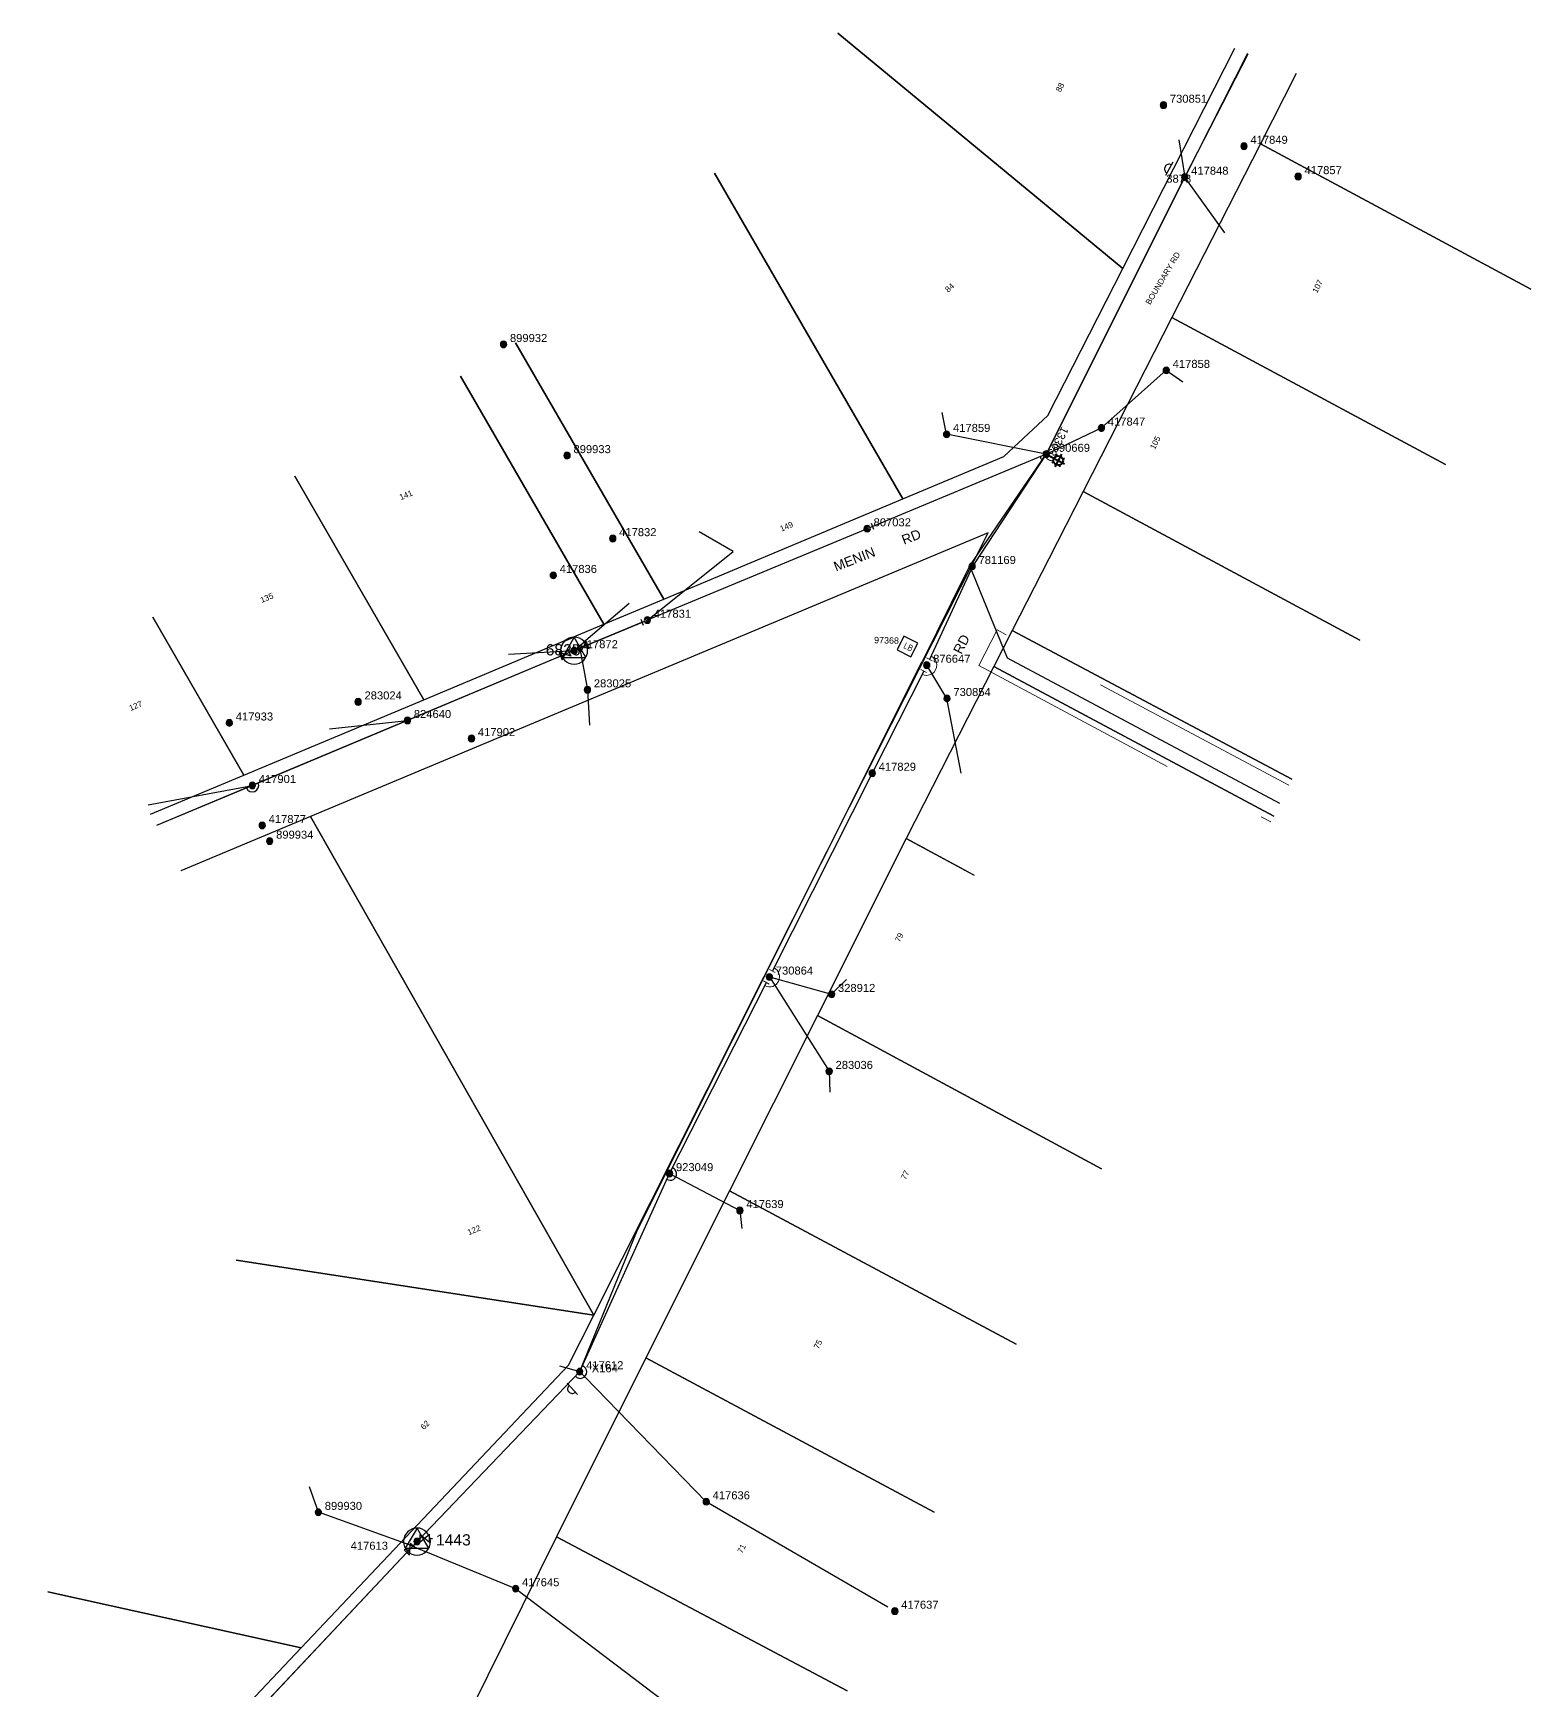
# Model space of a CAD drawing. Header units: metres. Extents: x 303507 to 304452, y 6274483 to 6275961.
# Drawn here: x 303575 to 304043, y 6275443 to 6275961 of the extents above; entities that cross this region are included whole.
import ezdxf
from ezdxf.enums import TextEntityAlignment as Align

# ---------------------------------------------------------------- set-up
doc = ezdxf.new("R2010")
doc.units = ezdxf.units.M
doc.header["$LTSCALE"] = 0.7
doc.linetypes.add('HIDDEN', pattern=[9.525, 6.35, -3.175])
doc.linetypes.add('HIDDEN2', pattern=[4.7625, 3.175, -1.5875])
doc.layers.get('0').update_dxf_attribs({"color": 6})
for name, color, linetype in [('_User_HV_Exist', 7, 'Continuous'), ('_User_LV_Exist', 7, 'Continuous'), ('Cadastre Land Parcels_SP_EXT', 4, 'Continuous'), ('Cadastre Roads_SP_EXT', 7, 'Continuous'), ('Equip_LV_EXT', 7, 'Continuous'), ('Equip_SP_HV_EXT', 7, 'Continuous'), ('Equip_SP_SL_EXT', 7, 'Continuous'), ('Mains_HV_New_A41', 2, 'Continuous'), ('Mains_LV_NEW_Hardwired', 2, 'Continuous'), ('Services_SP_EXT', 7, 'Continuous'), ('Sub_SP_TR_HV_LV_EXT', 7, 'Continuous'), ('SupportsOH_SP_TR_HV_LV_SL_EXT', 7, 'Continuous')]:
    doc.layers.add(name, color=color, linetype=linetype)
doc.layers.add('Cadastre Other Property_SP_EXT', color=9, linetype='HIDDEN', lineweight=5)
doc.layers.add('Features_HIDE', color=1, linetype='Continuous', plot=False)
doc.styles.add('iecARIAL', font='arial.ttf', dxfattribs={"height": 2})
doc.styles.add('POLE_LABEL', font='arial.ttf')
doc.styles.get("Standard").update_dxf_attribs({"font": 'arial.ttf'})
doc.linetypes.add('Cable V', pattern='A,8,-1,["V",Standard,S=2.5,R=0,X=0.35,Y=-1.25],-3.5', length=12.5)

# ---------------------------------------------------------------- blocks, each defined once
blk = doc.blocks.new('SUB_POLE_EXT')
blk.add_wipeout([(0, 4.22), (0.42, 4.2), (0.83, 4.14), (1.21, 4.05), (1.62, 3.9), (1.99, 3.72), (2.35, 3.51), (2.68, 3.26), (2.99, 2.99), (3.28, 2.66), (3.52, 2.34), (3.76, 1.92), (3.9, 1.62), (4.04, 1.23), (4.18, 0.63), (4.22, 0), (4.18, -0.61), (4.06, -1.15), (3.9, -1.62), (3.58, -2.24), (3.22, -2.73), (2.97, -3.01), (2.68, -3.26), (2.36, -3.5), (2, -3.72), (1.64, -3.89), (1.25, -4.03), (0.82, -4.14), (0.42, -4.2), (0, -4.22), (-0.41, -4.2), (-0.8, -4.15), (-1.21, -4.05), (-1.62, -3.9), (-1.99, -3.73), (-2.35, -3.51), (-2.68, -3.26), (-2.96, -3.02), (-3.23, -2.72), (-3.51, -2.35), (-3.71, -2.01), (-3.91, -1.6), (-4.05, -1.21), (-4.16, -0.76), (-4.22, -0.14), (-4.21, 0.39), (-4.14, 0.83), (-4.03, 1.27), (-3.9, 1.63), (-3.71, 2.02), (-3.5, 2.37), (-3.28, 2.67), (-2.99, 2.99), (-2.68, 3.27), (-2.33, 3.52), (-1.98, 3.73), (-1.63, 3.9), (-1.2, 4.05), (-0.78, 4.15), (-0.4, 4.21)])
blk.add_line((2.16, 0.48), (2.16, 0.48, 0))
blk.add_lwpolyline([(-4.22, 0, 1), (4.22, 0, 1)], format="xyb", close=True)
blk.add_lwpolyline([(2.14, 0.52), (0, 4.22), (-3.66, -2.11), (3.66, -2.11)], close=True)
for tag, height, flags, p in [('STREET_CODE', 0.2, 9, (1.5, 0)), ('ASSET_NUM', 3.5, 8, (2, 2)), ('CONSTRUCTED_VOLTAGE', 0.2, 9, (1.5, -0.2)), ('OPERATING_VOLTAGE', 0.2, 9, (1.5, -0.6)), ('OPERATED_BY', 0.2, 9, (1.5, -0.8)), ('ORIENTATION', 0.2, 9, (1.5, -1.2)), ('OWNED_BY', 0.2, 9, (1.5, -1.4)), ('SECONDARY_VOLTAGE', 0.2, 9, (1.5, -1.6)), ('STATE', 0.2, 9, (1.5, -1.8)), ('SUBSTATION_TYPE', 0.2, 9, (1.5, -2)), ('STREETNAME', 0.2, 9, (1.5, -2.8)), ('SUBURB', 0.2, 9, (1.5, -3)), ('Z', 0.2, 1, (1.5, -3.4)), ('NO_PHASES', 0.2, 9, (1.5, -0.4)), ('MAINTAINED_BY', 0.2, 9, (1.5, -1)), ('USAGE', 0.2, 9, (1.5, -2.2)), ('LEGEND', 0.2, 9, (1.5, -2.4)), ('LOCATION', 0.2, 9, (1.5, -2.6)), ('NOTES', 0.2, 9, (1.5, -3.2))]:
    blk.add_attdef(tag, text='', height=height, dxfattribs=dict(flags=flags)).set_placement(p, align=Align.MIDDLE_LEFT)
blk = doc.blocks.new('LV_OH_LINKS_DISTFUSE_EXT')
for p, q in [((0, 0), (0.96, 0)), ((3.84, 0), (4.8, 0))]:
    blk.add_line(p, q)
blk.add_lwpolyline([(3.84, -1.2), (3.84, 1.2), (0.96, -1.2), (0.96, 1.2)], close=True)
at = {"flags": 9}
for tag, p in [('ACTUAL_STATUS', (0, 0)), ('CONSTRUCTED_VOLTAGE', (0, -0.2)), ('OPERATING_VOLTAGE', (0, -0.6)), ('ORIENTATION', (0, -0.8)), ('OWNED_BY', (0, -1)), ('STATE', (0, -1.2)), ('SWITCH_TYPE', (0, -1.4)), ('NO_PHASES', (0, -0.4)), ('USAGE', (0, -1.6)), ('NOTES', (0, -1.8))]:
    blk.add_attdef(tag, text='', height=0.2, dxfattribs=at).set_placement(p, align=Align.MIDDLE_LEFT)
at = {"flags": 1}
blk.add_attdef('Z', (0, 0), '', height=0.2, dxfattribs=at)
blk = doc.blocks.new('SL_LANTERN_EXT')
at = {"lineweight": 40}
for p, q in [((-1.46, 5.68), (-1.06, 5.28)), ((0, 1.97), (0, 6.47)), ((1.46, 5.68), (1.06, 5.28)), ((-2.25, 4.22), (2.25, 4.22)), ((-1.46, 2.76), (-1.06, 3.16)), ((0, 0), (0, 2.72)), ((1.46, 2.76), (1.06, 3.16))]:
    blk.add_line(p, q, dxfattribs=at)
blk.add_circle((0, 4.22), 1.5, dxfattribs=at)
at = {"style": 'iecARIAL', "flags": 8}
blk.add_attdef('ASSET_NUM', (1.5, 1.5), '', height=2.5, dxfattribs=at)
for tag, p, height, flags in [('OPERATING_VOLTAGE', (0.98, -1.65), 0.2, 9), ('ORIENTATION', (0.98, -1.85), 0.2, 9), ('OWNED_BY', (0.98, -2.05), 0.2, 9), ('STATE', (0.98, -2.25), 0.2, 9), ('CONSTRUCTED_VOLTAGE', (0.98, -0.65), 0.2, 9), ('CONTROL_TYPE', (0.98, -0.85), 0.2, 9), ('LANTERN_PURPOSE', (0.98, -1.05), 0.2, 9), ('LANTERN_TYPE', (0.98, -1.25), 0.2, 9), ('NO_PHASES', (0.98, -1.45), 0.2, 9), ('USAGE', (0.98, -2.45), 0.2, 9), ('CEXIST', (0.98, -2.65), 0.2, 9), ('CNEW', (0.98, -2.85), 0.2, 9), ('CNUMBER', (0.98, -3.05), 0.2, 9), ('CREMOVE', (0.98, -3.25), 0.2, 9), ('CREPLACE', (0.98, -3.45), 0.2, 9), ('LKINGHEIGHT', (0.98, -3.65), 0.2, 9), ('LBRACKET', (0.98, -3.85), 0.2, 9), ('LBRACKETVOCAB', (0.98, -4.05), 0.2, 9), ('LCATEGORY', (0.98, -4.25), 0.2, 9), ('LCHARGE1', (0.98, -4.45), 0.2, 9), ('LCHARGE1PERCENT', (0.98, -4.65), 0.2, 9), ('LCHARGE2', (0.98, -4.85), 0.2, 9), ('LCHARGE2PERCENT', (0.98, -5.05), 0.2, 9), ('LCHARGE3', (0.98, -5.25), 0.2, 9), ('LNUMBER', (2.18, -3.25), 2.5, 8), ('STREETNAME', (0.98, -9.25), 0.2, 9), ('SUBURB', (0.98, -9.45), 0.2, 1), ('LCHARGE3PERCENT', (0.98, -5.45), 0.2, 9), ('LEXIST', (0.98, -5.65), 0.2, 9), ('LLAMP', (0.98, -5.85), 0.2, 9), ('LLAMPVOCAB', (0.98, -6.05), 0.2, 9), ('LMAST', (0.98, -6.25), 0.2, 9), ('LMASTVOCAB', (0.98, -6.45), 0.2, 9), ('LNEW', (0.98, -6.65), 0.2, 9), ('LANTNUMBER', (0.98, -6.85), 0.2, 9), ('LOUTREACH', (0.98, -7.25), 0.2, 9), ('LOUTREACHVOCAB', (0.98, -7.45), 0.2, 9), ('LRATECODE', (0.98, -7.65), 0.2, 9), ('LREMOVE', (0.98, -7.85), 0.2, 9), ('LREPLACE', (0.98, -8.05), 0.2, 9), ('LTYPE', (0.98, -8.25), 0.2, 9), ('LTYPEVOCAB', (0.98, -8.45), 0.2, 9), ('LEGEND', (0.98, -8.65), 0.2, 9), ('LOCATION', (0.98, -8.85), 0.2, 9), ('NOTES', (0.98, -9.05), 0.2, 9)]:
    blk.add_attdef(tag, p, '', height=height, dxfattribs=dict(flags=flags))
blk = doc.blocks.new('POLE_EXT')
blk.add_hatch(color=256).paths.add_polyline_path([(-1, 0, 1), (1, 0, 1)])
blk.add_lwpolyline([(-1, 0, 1), (1, 0, 1)], format="xyb", close=True)
for tag, height, flags, p in [('pNumber', 2.5, 8, (-17.84, 2.07)), ('OWNED_BY', 0.2, 9, (1.35, -0.4)), ('SPECIAL_USE', 0.2, 9, (1.35, -0.8)), ('STATE', 0.2, 9, (1.35, -1)), ('cLV', 0.2, 9, (1.35, -1.4)), ('hDepth', 0.2, 9, (1.35, -1.6)), ('hDia', 0.2, 9, (1.35, -1.8)), ('cHV', 0.2, 9, (1.35, -2)), ('cLinedev', 0.2, 9, (1.35, -3.4)), ('pExisting', 0.2, 9, (1.35, -3.8)), ('pFooting', 0.2, 9, (1.35, -4.4)), ('pNew', 0.2, 9, (1.35, -4.6)), ('pRelocate', 0.2, 9, (1.35, -5)), ('pRemove', 0.2, 9, (1.35, -5.2)), ('PARENT', 0.2, 9, (1.35, -0.6)), ('USAGE', 0.2, 9, (1.35, -1.2)), ('LBRACKET', 0.2, 9, (1.35, -2.2)), ('LExisting', 0.2, 9, (1.35, -2.4)), ('LANTNUMBER', 0.2, 9, (1.35, -2.6)), ('LOther', 0.2, 9, (1.35, -2.8)), ('LRemove', 0.2, 9, (1.35, -3)), ('LEGEND', 0.2, 9, (1.35, -3.2)), ('LOCATION', 0.2, 9, (1.35, -3.6)), ('PFNUMBER', 0.2, 9, (1.35, -4)), ('NEWPFNUMBER', 0.2, 9, (1.35, -4.2)), ('pReplace', 0.2, 9, (1.35, -5.4)), ('pStay', 0.2, 9, (1.35, -5.6)), ('pType', 0.2, 9, (1.35, -5.8)), ('cspan', 0.2, 9, (1.35, -6)), ('STREETNAME', 0.2, 9, (1.35, -6.2)), ('SUBURB', 0.2, 9, (1.35, -6.4)), ('OPERATED_BY', 0.2, 9, (1.36, -7.01)), ('NOTES', 0.2, 9, (1.35, -6.6)), ('MAINTAINED_BY', 0.2, 9, (1.36, -6.81))]:
    blk.add_attdef(tag, text='', height=height, dxfattribs=dict(flags=flags)).set_placement(p, align=Align.MIDDLE_LEFT)
at = {"style": 'POLE_LABEL', "flags": 9}
for tag, p in [('STRUCTURE_PLANT_NUMBER', (1.35, 0.03)), ('STREET_CODE', (1.35, -0.2))]:
    blk.add_attdef(tag, text='', height=0.2, dxfattribs=at).set_placement(p, align=Align.MIDDLE_LEFT)
at = {"flags": 1}
blk.add_attdef('Z', (1.35, -7.33), '', height=0.2, dxfattribs=at)
at = {"layer": 'Features_HIDE', "style": 'POLE_LABEL', "flags": 8}
blk.add_attdef('ASSET_NUM', text='', height=2.5, dxfattribs=at).set_placement((2, 2), align=Align.MIDDLE_LEFT)
blk = doc.blocks.new('HV_USL_CLOSED_EXT')
blk.add_line((2.4, 5.5), (-2.4, 5.5))
blk.add_lwpolyline([(1.44, 5.5, 0.414214), (0, 6.94, 0.414214), (-1.44, 5.5)], format="xyb")
for tag, height, flags, p in [('STREET_CODE', 0.2, 9, (1.5, 0)), ('ASSET_NUM', 2.5, 8, (2, 2)), ('ACTUAL_STATUS', 0.2, 9, (1.5, -0.2)), ('CONSTRUCTED_VOLTAGE', 0.2, 9, (1.5, -0.4)), ('OPERATING_VOLTAGE', 0.2, 9, (1.5, -0.8)), ('ORIENTATION', 0.2, 9, (1.5, -1)), ('OWNED_BY', 0.2, 9, (1.5, -1.2)), ('OPERATED_BY', 0.2, 9, (1.5, -1.4)), ('STATE', 0.2, 9, (1.5, -1.8)), ('SWITCH_TYPE', 0.2, 9, (1.5, -2)), ('STREETNAME', 0.2, 9, (1.5, -2.8)), ('SUBURB', 0.2, 9, (1.5, -3)), ('Z', 0.2, 1, (1.5, -3.6)), ('NO_PHASES', 0.2, 9, (1.5, -0.6)), ('MAINTAINED_BY', 0.2, 9, (1.5, -1.6)), ('USAGE', 0.2, 9, (1.5, -2.2)), ('LEGEND', 0.2, 9, (1.5, -2.4)), ('LOCATION', 0.2, 9, (1.5, -2.6)), ('NOTES', 0.2, 9, (1.5, -3.2)), ('LABEL_ALIGNMENT', 0.2, 9, (1.5, -3.4))]:
    blk.add_attdef(tag, text='', height=height, dxfattribs=dict(flags=flags)).set_placement(p, align=Align.MIDDLE_LEFT)
blk = doc.blocks.new('*U164')
blk.add_lwpolyline([(-8.61, -2.25), (-3.81, -2.25), (-3.81, 2.55), (-8.61, 2.55)], close=True)
at = {"insert": (-7.31, 1.14), "char_height": 2, "width": 2.9628, "attachment_point": 1}
blk.add_mtext('{\\Fisocp|c0;LB}', dxfattribs=at)
for tag, height, flags, p in [('STREET_CODE', 0.2, 9, (1.5, 0)), ('ASSET_NUM', 2.5, 8, (2, 2)), ('ACTUAL_STATUS', 0.2, 9, (1.5, -0.2)), ('CONSTRUCTED_VOLTAGE', 0.2, 9, (1.5, -0.4)), ('OPERATING_VOLTAGE', 0.2, 9, (1.5, -0.8)), ('ORIENTATION', 0.2, 9, (1.5, -1)), ('OWNED_BY', 0.2, 9, (1.5, -1.2)), ('OPERATED_BY', 0.2, 9, (1.5, -1.4)), ('STATE', 0.2, 9, (1.5, -1.8)), ('SWITCH_TYPE', 0.2, 9, (1.5, -2)), ('STREETNAME', 0.2, 9, (1.5, -2.8)), ('SUBURB', 0.2, 9, (1.5, -3)), ('Z', 0.2, 1, (1.5, -3.6)), ('NO_PHASES', 0.2, 9, (1.5, -0.6)), ('MAINTAINED_BY', 0.2, 9, (1.5, -1.6)), ('USAGE', 0.2, 9, (1.5, -2.2)), ('LEGEND', 0.2, 9, (1.5, -2.4)), ('LOCATION', 0.2, 9, (1.5, -2.6)), ('NOTES', 0.2, 9, (1.5, -3.2)), ('LABEL_ALIGNMENT', 0.2, 9, (1.5, -3.4))]:
    blk.add_attdef(tag, text='', height=height, dxfattribs=dict(flags=flags)).set_placement(p, align=Align.MIDDLE_LEFT)
blk = doc.blocks.new('End Shackle_EXT')
blk.add_wipeout([(0, 0.25), (1.81, 0.25), (1.82, -0.25), (0, -0.25)])
blk.add_line((1.81, -1), (1.81, 1))
at = {"flags": 1}
blk.add_attdef('Z', (0, 0), '', height=0.2, dxfattribs=at)
at = {"flags": 9}
for tag, p in [('CONNECTOR_TYPE', (0, 0)), ('CONSTRUCTED_VOLTAGE', (0, -0.2)), ('OPERATING_VOLTAGE', (0, -0.6)), ('ORIENTATION', (0, -0.8)), ('OWNED_BY', (0, -1)), ('STATE', (0, -1.2)), ('NO_PHASES', (0, -0.4)), ('USAGE', (0, -1.4)), ('NOTES', (0, -1.6))]:
    blk.add_attdef(tag, text='', height=0.2, dxfattribs=at).set_placement(p, align=Align.MIDDLE_LEFT)

msp = doc.modelspace()

# ---------------------------------------------------------------- linework, layer by layer
at = {"layer": '_User_HV_Exist', "flags": 128}
for points in [[(303934.68, 6275916.16), (303954.48, 6275954.7)], [(303891.43, 6275829.59), (303934.68, 6275916.16)], [(303867.53, 6275794.72), (303891.43, 6275829.59)], [(303852.89, 6275765.02), (303866.35, 6275792.27), (303867.53, 6275794.72)], [(303879.35, 6275765.9), (303867.53, 6275794.72)], [(303964.41, 6275720.5), (303879.35, 6275765.9)], [(303747.49, 6275541.31), (303745.73, 6275543.02)], [(303841.97, 6275469.46), (303785.24, 6275502.38), (303747.49, 6275541.31)]]:
    msp.add_lwpolyline(points, dxfattribs=at)
at = {"layer": '_User_LV_Exist'}
for points in [[(303954.32, 6275954.77), (303934.68, 6275916.16)], [(303934.68, 6275916.16), (303891.43, 6275829.59)], [(303891.43, 6275829.59), (303868.53, 6275794.76), (303854.94, 6275765.51)], [(303691.94, 6275746.43), (303643.51, 6275726.13)], [(303643.51, 6275726.13), (303613.56, 6275713.58)], [(303773.79, 6275604.89), (303804.08, 6275664.53)], [(303745.73, 6275543.02), (303773.79, 6275604.89)]]:
    msp.add_lwpolyline(points, dxfattribs=at)
for points in [[(303889.59, 6275828.82, 0.480719), (303890.31, 6275827.93)], [(303641.65, 6275725.35, 0.999983), (303645.36, 6275726.91)], [(303772.89, 6275603.12, 1.129209), (303774.69, 6275606.66)], [(303744.4, 6275541.62, 1.293937), (303746.63, 6275544.79)]]:
    msp.add_lwpolyline(points, format="xyb", dxfattribs=at)
at = {"layer": 'Cadastre Land Parcels_SP_EXT'}
for p, q in [((303826.36, 6275961.11), (303915.32, 6275887.63)), ((303915.32, 6275887.63), (303826.36, 6275961.11)), ((303915.32, 6275887.63), (303950.32, 6275956.43)), ((303969.5, 6275948.46), (303958.32, 6275926.54)), ((303958.32, 6275926.54), (303930.65, 6275872.3)), ((303958.32, 6275926.54), (304042.75, 6275881.1)), ((304042.75, 6275881.1), (303958.32, 6275926.54)), ((303846.64, 6275815.68), (303787.82, 6275917.34)), ((303787.82, 6275917.34), (303846.64, 6275815.68)), ((303891.94, 6275841.64), (303915.32, 6275887.63)), ((303930.65, 6275872.3), (303902.95, 6275817.99)), ((304016.06, 6275826.38), (303930.65, 6275872.3)), ((303930.65, 6275872.3), (304016.06, 6275826.38)), ((303725.69, 6275864.39), (303771.96, 6275784.34)), ((303771.96, 6275784.34), (303725.69, 6275864.39)), ((303753.3, 6275776.45), (303708.47, 6275853.98)), ((303708.47, 6275853.98), (303753.3, 6275776.45)), ((303878.16, 6275828.91), (303891.94, 6275841.64)), ((303846.64, 6275815.68), (303878.16, 6275828.91)), ((303656.74, 6275822.69), (303697.1, 6275752.9)), ((303697.1, 6275752.9), (303656.74, 6275822.69)), ((303902.95, 6275817.99), (303892.22, 6275796.91)), ((303989.31, 6275771.54), (303902.95, 6275817.99)), ((303902.95, 6275817.99), (303989.31, 6275771.54)), ((303771.96, 6275784.34), (303846.64, 6275815.68)), ((303830.02, 6275719.47), (303873.33, 6275805.01)), ((303873.33, 6275805.01), (303873.33, 6275805.01)), ((303892.22, 6275796.91), (303880.77, 6275774.51)), ((303753.3, 6275776.45), (303771.96, 6275784.34)), ((303612.39, 6275778.64), (303640.89, 6275729.35)), ((303640.89, 6275729.35), (303612.39, 6275778.64)), ((303880.77, 6275774.51), (303875.07, 6275763.32)), ((303968.09, 6275728.04), (303880.77, 6275774.51)), ((303880.77, 6275774.51), (303968.09, 6275728.04)), ((303875.07, 6275763.32), (303847.69, 6275709.56)), ((303875.07, 6275763.32), (303962.49, 6275716.55)), ((303962.49, 6275716.55), (303875.07, 6275763.32)), ((303640.89, 6275729.35), (303697.1, 6275752.9)), ((303611.67, 6275717.1), (303640.89, 6275729.35)), ((303750.12, 6275560.68), (303830.02, 6275719.47)), ((303661.71, 6275716.39), (303621.16, 6275699.41)), ((303750.12, 6275560.68), (303661.71, 6275716.39)), ((303661.71, 6275716.39), (303750.12, 6275560.68)), ((303847.69, 6275709.56), (303819.96, 6275654.25)), ((303847.69, 6275709.56), (303868.88, 6275698.1)), ((303867.18, 6275699.01), (303847.69, 6275709.56)), ((303819.96, 6275654.25), (303792.53, 6275599.51)), ((303908.73, 6275606.35), (303819.96, 6275654.25)), ((303819.96, 6275654.25), (303908.73, 6275606.35)), ((303792.53, 6275599.51), (303766.4, 6275547.37)), ((303792.53, 6275599.51), (303882.03, 6275551.6)), ((303882.03, 6275551.6), (303792.53, 6275599.51)), ((303638.45, 6275577.86), (303750.12, 6275560.68)), ((303750.12, 6275560.68), (303638.45, 6275577.86)), ((303742.27, 6275545.07), (303750.12, 6275560.68)), ((303766.4, 6275547.37), (303738.52, 6275491.37)), ((303766.4, 6275547.37), (303856.45, 6275499.15)), ((303856.45, 6275499.15), (303766.4, 6275547.37)), ((303829.22, 6275443.34), (303738.52, 6275491.37)), ((303738.52, 6275491.37), (303829.22, 6275443.34)), ((303579.61, 6275474.27), (303658.73, 6275456.72)), ((303658.73, 6275456.72), (303579.61, 6275474.27)), ((303580.41, 6275373.9), (303658.73, 6275456.72))]:
    msp.add_line(p, q, dxfattribs=at)
at = {"layer": 'Cadastre Other Property_SP_EXT', "linetype": 'HIDDEN2', "ltscale": 30}
msp.add_lwpolyline([(303967.2, 6275726.22), (303876.1, 6275774.71), (303870.38, 6275763.54), (303961.6, 6275714.73)], dxfattribs=at)
at = {"layer": 'Mains_HV_New_A41', "linetype": 'Cable V', "ltscale": 1.5}
msp.add_lwpolyline([(303853.17, 6275761.85), (303837.1, 6275729.96), (303805.91, 6275668.16)], dxfattribs=at)
at = {"layer": 'Mains_LV_NEW_Hardwired', "color": 2, "linetype": 'Continuous', "lineweight": 0, "ltscale": 0.5}
for p, q in [((303854.06, 6275765.99), (303855.81, 6275765.03)), ((303853.99, 6275761.4), (303852.23, 6275762.36)), ((303804.98, 6275668.67), (303806.73, 6275667.71)), ((303804.91, 6275664.08), (303803.15, 6275665.04))]:
    msp.add_line(p, q, dxfattribs=at)
for points in [[(303852.57, 6275760.85, 1.009556), (303855.45, 6275766.52)], [(303803.6, 6275663.48, 0.991036), (303806.37, 6275669.2)]]:
    msp.add_lwpolyline(points, format="xyb", dxfattribs=at)
at = {"layer": 'Services_SP_EXT'}
for p, q in [((303932.87, 6275927.77), (303934.68, 6275916.16)), ((303947.2, 6275898.72), (303934.68, 6275916.16)), ((303908.66, 6275837.79), (303928.91, 6275855.8)), ((303928.91, 6275855.8), (303934.11, 6275852.18)), ((303860.31, 6275835.8), (303858.95, 6275842.6)), ((303891.43, 6275829.59), (303860.31, 6275835.8)), ((303891.43, 6275829.59), (303908.66, 6275837.79)), ((303793.65, 6275799.19), (303783.03, 6275805.39)), ((303766.86, 6275777.76), (303793.65, 6275799.19)), ((303860.43, 6275753.31), (303854.1, 6275763.7)), ((303748.15, 6275756.01), (303748.8, 6275744.94)), ((303864.89, 6275729.99), (303860.43, 6275753.31)), ((303667.61, 6275743.82), (303691.94, 6275746.43)), ((303611.02, 6275720.08), (303643.51, 6275726.13)), ((303804.97, 6275666.29), (303823.64, 6275636.82)), ((303804.97, 6275666.29), (303824.39, 6275660.87)), ((303824.39, 6275660.87), (303829.03, 6275665.55)), ((303823.64, 6275636.82), (303823.82, 6275630.32)), ((303773.79, 6275604.89), (303795.76, 6275593.36)), ((303795.76, 6275593.36), (303796.37, 6275587.74)), ((303739.41, 6275544.78), (303745.73, 6275543.02)), ((303664.12, 6275499.08), (303661.39, 6275507)), ((303725.67, 6275475.24), (303772.25, 6275439.97))]:
    msp.add_line(p, q, dxfattribs=at)

# ---------------------------------------------------------------- block references
at = {"layer": 'Equip_SP_HV_EXT'}
ref = msp.add_blockref('HV_USL_CLOSED_EXT', (303934.68, 6275916.16), dxfattribs=dict(at, rotation=62.24204221168176))
ref.add_attrib('ASSET_NUM', '3878', dxfattribs={"layer": '0', "height": 2.5}).set_placement((303936.68, 6275916.91), align=Align.TOP_RIGHT)
ref = msp.add_blockref('*U164', (303853.57, 6275766.63), dxfattribs=dict(at, rotation=333.548731893974))
ref.add_attrib('ASSET_NUM', '97368', dxfattribs={"layer": '0', "height": 2, "rotation": 358.5419}).set_placement((303845.43, 6275771.35), align=Align.MIDDLE_RIGHT)
ref = msp.add_blockref('HV_USL_CLOSED_EXT', (303747.49, 6275541.31), dxfattribs=dict(at, rotation=131.8882219273464))
ref.add_attrib('ASSET_NUM', 'X164', dxfattribs={"layer": '0', "height": 2.5}).set_placement((303749.49, 6275542.06), align=Align.BOTTOM_LEFT)
at = {"layer": 'Equip_SP_SL_EXT'}
ref = msp.add_blockref('SL_LANTERN_EXT', (303891.43, 6275829.59), dxfattribs=dict(at, rotation=242.2885223563773))
ref.add_attrib('ASSET_NUM', '133030', dxfattribs={"layer": 'Features_HIDE', "height": 2.5, "rotation": 242.3098, "style": 'iecARIAL'}).set_placement((303892.06, 6275827.56), align=Align.MIDDLE_RIGHT)
at = {"layer": 'Sub_SP_TR_HV_LV_EXT'}
ref = msp.add_blockref('SUB_POLE_EXT', (303743.99, 6275768.24), dxfattribs=at)
ref.add_attrib('ASSET_NUM', '6825', dxfattribs={"layer": '0', "height": 3.5}).set_placement((303745.99, 6275768.49), align=Align.MIDDLE_RIGHT)
ref = msp.add_blockref('SUB_POLE_EXT', (303694.94, 6275489.93), dxfattribs=at)
ref.add_attrib('ASSET_NUM', '1443', dxfattribs={"layer": '0', "height": 3.5}).set_placement((303711.72, 6275487.66), align=Align.BOTTOM_RIGHT)
at = {"layer": 'SupportsOH_SP_TR_HV_LV_SL_EXT'}
ref = msp.add_blockref('POLE_EXT', (303928.03, 6275938.63), dxfattribs=at)
ref.add_attrib('ASSET_NUM', '730851', dxfattribs={"layer": 'Features_HIDE', "height": 2.5, "style": 'POLE_LABEL'}).set_placement((303930.03, 6275940.63), align=Align.MIDDLE_LEFT)
ref = msp.add_blockref('POLE_EXT', (303953.19, 6275925.81), dxfattribs=at)
ref.add_attrib('ASSET_NUM', '417849', dxfattribs={"layer": 'Features_HIDE', "height": 2.5, "style": 'POLE_LABEL'}).set_placement((303955.19, 6275927.81), align=Align.MIDDLE_LEFT)
ref = msp.add_blockref('POLE_EXT', (303934.68, 6275916.16), dxfattribs=at)
ref.add_attrib('ASSET_NUM', '417848', dxfattribs={"layer": 'Features_HIDE', "height": 2.5, "style": 'POLE_LABEL'}).set_placement((303936.68, 6275918.16), align=Align.MIDDLE_LEFT)
ref = msp.add_blockref('POLE_EXT', (303970.08, 6275916.32), dxfattribs=dict(at, rotation=359.961784555146))
ref.add_attrib('ASSET_NUM', '417857', dxfattribs={"layer": 'Features_HIDE', "height": 2.5, "rotation": 359.9618, "style": 'POLE_LABEL'}).set_placement((303972.08, 6275918.32), align=Align.MIDDLE_LEFT)
ref = msp.add_blockref('POLE_EXT', (303721.95, 6275863.89), dxfattribs=at)
ref.add_attrib('ASSET_NUM', '899932', dxfattribs={"layer": 'Features_HIDE', "height": 2.5, "style": 'POLE_LABEL'}).set_placement((303723.95, 6275865.89), align=Align.MIDDLE_LEFT)
ref = msp.add_blockref('POLE_EXT', (303928.91, 6275855.8), dxfattribs=at)
ref.add_attrib('ASSET_NUM', '417858', dxfattribs={"layer": 'Features_HIDE', "height": 2.5, "style": 'POLE_LABEL'}).set_placement((303930.91, 6275857.8), align=Align.MIDDLE_LEFT)
ref = msp.add_blockref('POLE_EXT', (303860.31, 6275835.8), dxfattribs=at)
ref.add_attrib('ASSET_NUM', '417859', dxfattribs={"layer": 'Features_HIDE', "height": 2.5, "style": 'POLE_LABEL'}).set_placement((303862.31, 6275837.8), align=Align.MIDDLE_LEFT)
ref = msp.add_blockref('POLE_EXT', (303908.66, 6275837.79), dxfattribs=dict(at, rotation=0.003101332771308308))
ref.add_attrib('ASSET_NUM', '417847', dxfattribs={"layer": 'Features_HIDE', "height": 2.5, "rotation": 0.0031, "style": 'POLE_LABEL'}).set_placement((303910.66, 6275839.79), align=Align.MIDDLE_LEFT)
ref = msp.add_blockref('POLE_EXT', (303891.43, 6275829.59), dxfattribs=at)
ref.add_attrib('ASSET_NUM', '890669', dxfattribs={"layer": 'Features_HIDE', "height": 2.5, "style": 'POLE_LABEL'}).set_placement((303893.43, 6275831.59), align=Align.MIDDLE_LEFT)
ref = msp.add_blockref('POLE_EXT', (303741.79, 6275829.17), dxfattribs=at)
ref.add_attrib('ASSET_NUM', '899933', dxfattribs={"layer": 'Features_HIDE', "height": 2.5, "style": 'POLE_LABEL'}).set_placement((303743.79, 6275831.17), align=Align.MIDDLE_LEFT)
ref = msp.add_blockref('POLE_EXT', (303835.51, 6275806.32), dxfattribs=at)
ref.add_attrib('ASSET_NUM', '807032', dxfattribs={"layer": 'Features_HIDE', "height": 2.5, "style": 'POLE_LABEL'}).set_placement((303837.51, 6275808.32), align=Align.MIDDLE_LEFT)
ref = msp.add_blockref('POLE_EXT', (303756.06, 6275803.24), dxfattribs=at)
ref.add_attrib('ASSET_NUM', '417832', dxfattribs={"layer": 'Features_HIDE', "height": 2.5, "style": 'POLE_LABEL'}).set_placement((303758.06, 6275805.24), align=Align.MIDDLE_LEFT)
ref = msp.add_blockref('POLE_EXT', (303868.28, 6275794.55), dxfattribs=at)
ref.add_attrib('ASSET_NUM', '781169', dxfattribs={"layer": 'Features_HIDE', "height": 2.5, "style": 'POLE_LABEL'}).set_placement((303870.28, 6275796.55), align=Align.MIDDLE_LEFT)
ref = msp.add_blockref('POLE_EXT', (303737.48, 6275791.75), dxfattribs=at)
ref.add_attrib('ASSET_NUM', '417836', dxfattribs={"layer": 'Features_HIDE', "height": 2.5, "style": 'POLE_LABEL'}).set_placement((303739.48, 6275793.75), align=Align.MIDDLE_LEFT)
ref = msp.add_blockref('POLE_EXT', (303766.86, 6275777.76), dxfattribs=at)
ref.add_attrib('ASSET_NUM', '417831', dxfattribs={"layer": 'Features_HIDE', "height": 2.5, "style": 'POLE_LABEL'}).set_placement((303768.86, 6275779.76), align=Align.MIDDLE_LEFT)
ref = msp.add_blockref('POLE_EXT', (303854.1, 6275763.7), dxfattribs=at)
ref.add_attrib('ASSET_NUM', '876647', dxfattribs={"layer": 'Features_HIDE', "height": 2.5, "style": 'POLE_LABEL'}).set_placement((303856.1, 6275765.7), align=Align.MIDDLE_LEFT)
ref = msp.add_blockref('POLE_EXT', (303676.53, 6275752.24), dxfattribs=at)
ref.add_attrib('ASSET_NUM', '283024', dxfattribs={"layer": 'Features_HIDE', "height": 2.5, "style": 'POLE_LABEL'}).set_placement((303678.53, 6275754.24), align=Align.MIDDLE_LEFT)
ref = msp.add_blockref('POLE_EXT', (303748.15, 6275756.01), dxfattribs=at)
ref.add_attrib('ASSET_NUM', '283025', dxfattribs={"layer": 'Features_HIDE', "height": 2.5, "style": 'POLE_LABEL'}).set_placement((303750.15, 6275758.01), align=Align.MIDDLE_LEFT)
ref = msp.add_blockref('POLE_EXT', (303860.43, 6275753.31), dxfattribs=dict(at, rotation=0.003801427161874925))
ref.add_attrib('ASSET_NUM', '730854', dxfattribs={"layer": 'Features_HIDE', "height": 2.5, "rotation": 0.0038, "style": 'POLE_LABEL'}).set_placement((303862.43, 6275755.31), align=Align.MIDDLE_LEFT)
ref = msp.add_blockref('POLE_EXT', (303636.33, 6275745.66), dxfattribs=dict(at, rotation=359.9693879444538))
ref.add_attrib('ASSET_NUM', '417933', dxfattribs={"layer": 'Features_HIDE', "height": 2.5, "rotation": 359.9694, "style": 'POLE_LABEL'}).set_placement((303638.34, 6275747.66), align=Align.MIDDLE_LEFT)
ref = msp.add_blockref('POLE_EXT', (303691.94, 6275746.43), dxfattribs=at)
ref.add_attrib('ASSET_NUM', '824640', dxfattribs={"layer": 'Features_HIDE', "height": 2.5, "style": 'POLE_LABEL'}).set_placement((303693.94, 6275748.43), align=Align.MIDDLE_LEFT)
ref = msp.add_blockref('POLE_EXT', (303711.94, 6275740.79), dxfattribs=at)
ref.add_attrib('ASSET_NUM', '417902', dxfattribs={"layer": 'Features_HIDE', "height": 2.5, "style": 'POLE_LABEL'}).set_placement((303713.94, 6275742.79), align=Align.MIDDLE_LEFT)
ref = msp.add_blockref('POLE_EXT', (303643.51, 6275726.13), dxfattribs=at)
ref.add_attrib('ASSET_NUM', '417901', dxfattribs={"layer": 'Features_HIDE', "height": 2.5, "style": 'POLE_LABEL'}).set_placement((303645.51, 6275728.13), align=Align.MIDDLE_LEFT)
ref = msp.add_blockref('POLE_EXT', (303837.1, 6275729.96), dxfattribs=at)
ref.add_attrib('ASSET_NUM', '417829', dxfattribs={"layer": 'Features_HIDE', "height": 2.5, "style": 'POLE_LABEL'}).set_placement((303839.1, 6275731.96), align=Align.MIDDLE_LEFT)
ref = msp.add_blockref('POLE_EXT', (303646.59, 6275713.64), dxfattribs=at)
ref.add_attrib('ASSET_NUM', '417877', dxfattribs={"layer": 'Features_HIDE', "height": 2.5, "style": 'POLE_LABEL'}).set_placement((303648.59, 6275715.64), align=Align.MIDDLE_LEFT)
ref = msp.add_blockref('POLE_EXT', (303648.93, 6275708.74), dxfattribs=at)
ref.add_attrib('ASSET_NUM', '899934', dxfattribs={"layer": 'Features_HIDE', "height": 2.5, "style": 'POLE_LABEL'}).set_placement((303650.93, 6275710.74), align=Align.MIDDLE_LEFT)
ref = msp.add_blockref('POLE_EXT', (303804.97, 6275666.29), dxfattribs=at)
ref.add_attrib('ASSET_NUM', '730864', dxfattribs={"layer": 'Features_HIDE', "height": 2.5, "style": 'POLE_LABEL'}).set_placement((303806.97, 6275668.29), align=Align.MIDDLE_LEFT)
ref = msp.add_blockref('POLE_EXT', (303824.39, 6275660.87), dxfattribs=at)
ref.add_attrib('ASSET_NUM', '328912', dxfattribs={"layer": 'Features_HIDE', "height": 2.5, "style": 'POLE_LABEL'}).set_placement((303826.39, 6275662.87), align=Align.MIDDLE_LEFT)
ref = msp.add_blockref('POLE_EXT', (303823.64, 6275636.82), dxfattribs=at)
ref.add_attrib('ASSET_NUM', '283036', dxfattribs={"layer": 'Features_HIDE', "height": 2.5, "style": 'POLE_LABEL'}).set_placement((303825.64, 6275638.82), align=Align.MIDDLE_LEFT)
ref = msp.add_blockref('POLE_EXT', (303773.79, 6275604.89), dxfattribs=at)
ref.add_attrib('ASSET_NUM', '923049', dxfattribs={"layer": 'Features_HIDE', "height": 2.5, "style": 'POLE_LABEL'}).set_placement((303775.79, 6275606.89), align=Align.MIDDLE_LEFT)
ref = msp.add_blockref('POLE_EXT', (303795.76, 6275593.36), dxfattribs=at)
ref.add_attrib('ASSET_NUM', '417639', dxfattribs={"layer": 'Features_HIDE', "height": 2.5, "style": 'POLE_LABEL'}).set_placement((303797.76, 6275595.36), align=Align.MIDDLE_LEFT)
ref = msp.add_blockref('POLE_EXT', (303745.73, 6275543.02), dxfattribs=at)
ref.add_attrib('ASSET_NUM', '417612', dxfattribs={"layer": 'Features_HIDE', "height": 2.5, "style": 'POLE_LABEL'}).set_placement((303747.73, 6275545.02), align=Align.MIDDLE_LEFT)
ref = msp.add_blockref('POLE_EXT', (303664.12, 6275499.08), dxfattribs=at)
ref.add_attrib('ASSET_NUM', '899930', dxfattribs={"layer": 'Features_HIDE', "height": 2.5, "style": 'POLE_LABEL'}).set_placement((303666.12, 6275501.08), align=Align.MIDDLE_LEFT)
ref = msp.add_blockref('POLE_EXT', (303785.24, 6275502.38), dxfattribs=at)
ref.add_attrib('ASSET_NUM', '417636', dxfattribs={"layer": 'Features_HIDE', "height": 2.5, "style": 'POLE_LABEL'}).set_placement((303787.24, 6275504.38), align=Align.MIDDLE_LEFT)
ref = msp.add_blockref('POLE_EXT', (303725.73, 6275475.22), dxfattribs=at)
ref.add_attrib('ASSET_NUM', '417645', dxfattribs={"layer": 'Features_HIDE', "height": 2.5, "style": 'POLE_LABEL'}).set_placement((303727.73, 6275477.22), align=Align.MIDDLE_LEFT)
ref = msp.add_blockref('POLE_EXT', (303844.14, 6275468.2), dxfattribs=at)
ref.add_attrib('ASSET_NUM', '417637', dxfattribs={"layer": 'Features_HIDE', "height": 2.5, "style": 'POLE_LABEL'}).set_placement((303846.14, 6275470.2), align=Align.MIDDLE_LEFT)

# ---------------------------------------------------------------- texts
at = {"layer": 'Cadastre Land Parcels_SP_EXT'}
for s, rotation, p in [('88', 63.3249, (303895.9, 6275942.54)), ('84', 41.5937, (303860.78, 6275880)), ('107', 63.325, (303976, 6275879.74)), ('105', 63.3247, (303925.33, 6275830.91)), ('141', 22.8006, (303689.89, 6275815.19)), ('149', 22.8007, (303808.72, 6275805.38)), ('135', 22.8008, (303646.43, 6275783.09)), ('127', 22.8006, (303605.48, 6275749.35)), ('79', 63.4631, (303845.66, 6275676.99)), ('77', 63.4633, (303847.52, 6275602.8)), ('122', 22.8006, (303711.14, 6275585.59)), ('75', 63.4632, (303820.32, 6275549.9)), ('62', 46.5643, (303697.12, 6275524.7)), ('71', 63.4633, (303796.47, 6275486.07))]:
    msp.add_text(s, height=1.8, rotation=rotation, dxfattribs=at).set_placement(p)
at = {"layer": 'Cadastre Roads_SP_EXT'}
for s, height, rotation, p in [('BOUNDARY RD', 1.8, 59.238, (303923.86, 6275876.12)), ('MENIN        RD', 3, 21.4219, (303825.77, 6275792.94)), ('    RD', 3, 62.589, (303862.74, 6275762.75))]:
    msp.add_text(s, height=height, rotation=rotation, dxfattribs=at).set_placement(p)

# ---------------------------------------------------------------- next in the draw order: linework, layer by layer
at = {"layer": '_User_HV_Exist', "flags": 128}
for points in [[(303743.99, 6275768.24), (303613.56, 6275713.58)], [(303745.73, 6275543.02), (303763.83, 6275587.27), (303852.72, 6275764.88)], [(303694.94, 6275489.93), (303745.73, 6275543.02)], [(303575.06, 6275316.09), (303584.15, 6275372.03), (303694.94, 6275489.93)]]:
    msp.add_lwpolyline(points, dxfattribs=at)
at = {"layer": '_User_LV_Exist'}
for points in [[(303743.99, 6275768.24), (303691.94, 6275746.43)], [(303745.73, 6275543.02), (303694.94, 6275489.93)], [(303694.94, 6275489.93), (303642.93, 6275434.53)]]:
    msp.add_lwpolyline(points, dxfattribs=at)
at = {"layer": 'Cadastre Land Parcels_SP_EXT'}
for p, q in [((303873.33, 6275805.01), (303661.71, 6275716.39)), ((303697.1, 6275752.9), (303753.3, 6275776.45)), ((303658.73, 6275456.72), (303742.27, 6275545.07)), ((303738.52, 6275491.37), (303711.59, 6275437.17))]:
    msp.add_line(p, q, dxfattribs=at)
at = {"layer": 'Services_SP_EXT'}
for p, q in [((303761.15, 6275782.91), (303743.99, 6275768.24)), ((303723.49, 6275767.14), (303743.99, 6275768.24)), ((303745.75, 6275768.97), (303748.15, 6275756.01)), ((303693.62, 6275488.53), (303664.12, 6275499.08)), ((303693.56, 6275488.46), (303725.67, 6275475.24))]:
    msp.add_line(p, q, dxfattribs=at)

# ---------------------------------------------------------------- next in the draw order: block references
at = {"layer": 'Equip_LV_EXT'}
for p, rotation in [((303744.64, 6275768.51), 22.59066511844844), ((303743.36, 6275767.98), 202.7385059009789), ((303694.38, 6275489.34), 226.5646663904372)]:
    msp.add_blockref('LV_OH_LINKS_DISTFUSE_EXT', p, dxfattribs=dict(at, rotation=rotation))
msp.add_blockref('LV_OH_LINKS_DISTFUSE_EXT', (303694.94, 6275490.93), dxfattribs=at)
at = {"layer": 'SupportsOH_SP_TR_HV_LV_SL_EXT'}
ref = msp.add_blockref('POLE_EXT', (303743.99, 6275768.24), dxfattribs=at)
ref.add_attrib('ASSET_NUM', '417872', dxfattribs={"layer": 'Features_HIDE', "height": 2.5, "style": 'POLE_LABEL'}).set_placement((303745.99, 6275770.24), align=Align.MIDDLE_LEFT)
ref = msp.add_blockref('POLE_EXT', (303694.94, 6275489.93), dxfattribs=at)
ref.add_attrib('ASSET_NUM', '417613', dxfattribs={"layer": 'Features_HIDE', "height": 2.5, "style": 'POLE_LABEL'}).set_placement((303674.2, 6275488.63), align=Align.MIDDLE_LEFT)

# ---------------------------------------------------------------- next in the draw order: block references
at = {"layer": '_User_LV_Exist'}
for p, rotation in [((303835.51, 6275806.32), 21.7009311007574), ((303766.86, 6275777.76), 201.6282811343461)]:
    msp.add_blockref('End Shackle_EXT', p, dxfattribs=dict(at, rotation=rotation))

# ---------------------------------------------------------------- next in the draw order: linework, layer by layer
at = {"layer": '_User_HV_Exist', "flags": 128}
msp.add_lwpolyline([(303891.43, 6275829.59), (303835.51, 6275806.32), (303743.99, 6275768.24)], dxfattribs=at)
at = {"layer": '_User_LV_Exist'}
for points in [[(303891.43, 6275829.59), (303835.51, 6275806.32)], [(303743.99, 6275768.24), (303765.39, 6275777.15)]]:
    msp.add_lwpolyline(points, dxfattribs=at)

doc.saveas('drawing.dxf')
